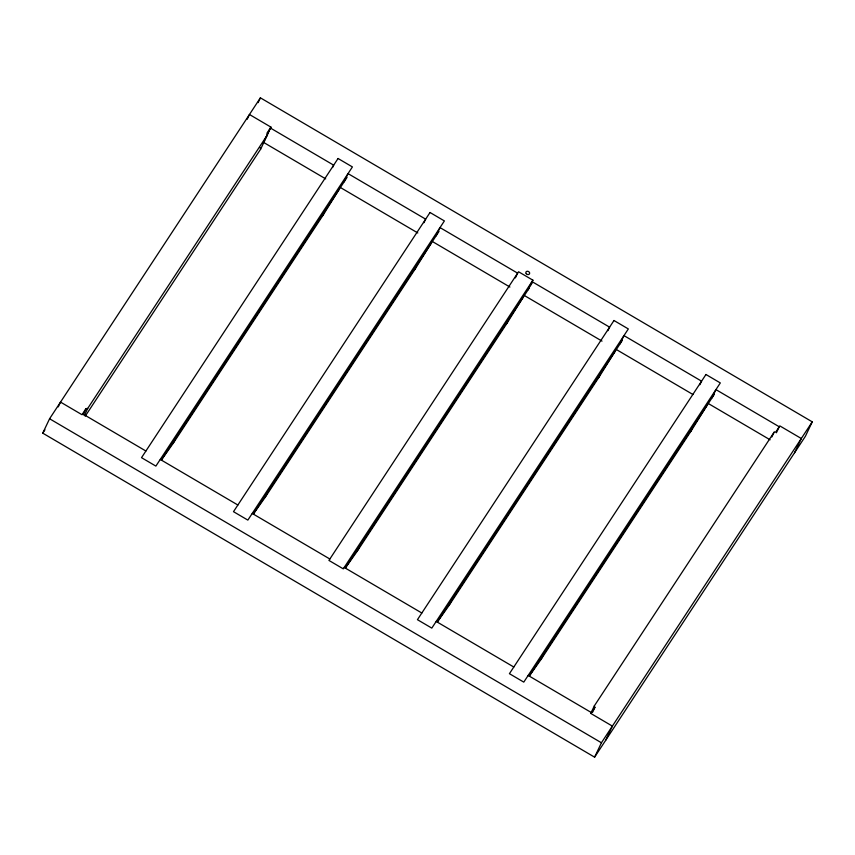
<?xml version="1.0" encoding="UTF-8"?>
<svg xmlns="http://www.w3.org/2000/svg" width="855" height="855" viewBox="0 0 855 855"><rect width="100%" height="100%" fill="white"/><g stroke="black" fill="none" stroke-linecap="round" stroke-linejoin="round"><path stroke-width="1.28" d="M42.75 433.154L49.579 418.758L260.401 97.833L812.25 421.846L805.421 436.242L594.599 757.167L42.75 433.154L44.941 429.819M58.247 406.895L60.523 402.096L82.016 414.718L86.013 408.626L87.712 408.412L267.497 134.737L266.942 133.198L270.939 127.117L249.457 114.495L247.181 119.294M83.159 414.622L86.013 408.626M84.303 415.616L87.712 408.412M258.125 102.632L260.401 97.833M267.53 134.31L270.939 127.117M85.265 416.129L260.668 149.123L267.497 134.737M347.034 177.402L161.36 460.054L173.116 443.456L175.339 438.775M332.552 167.527L333.674 165.165L270.362 127.994L263.532 142.379L325.702 178.877M173.116 443.456L322.88 215.481L325.103 210.8M344.105 181.869L348.038 173.597L425.651 219.158L423.962 222.706M439.01 231.406L253.337 514.047L265.093 497.46L267.316 492.779M265.093 497.46L414.857 269.485L417.069 264.804M436.082 235.873L440.015 227.59L517.628 273.162L515.383 277.896M529.534 287.611L345.313 568.051L357.069 551.464L359.292 546.783M357.069 551.464L506.833 323.479L509.046 318.808M528.059 289.866L531.981 281.594L609.604 327.166L607.916 330.714M532.911 280.194L343.283 568.853L328.929 560.42L518.547 271.762L532.911 280.194L530.175 285.955L532.248 282.791M622.237 340.514L437.29 622.055L449.046 605.458L451.258 600.787M449.046 605.458L598.799 377.483L601.022 372.812M620.035 343.87L623.958 335.598L701.57 381.17L699.892 384.718M714.214 394.518L529.266 676.059L541.012 659.462L543.235 654.791M541.012 659.462L690.776 431.486L692.999 426.816M712.012 397.874L715.934 389.602L779.247 426.773L776.393 432.769M590.912 713.07L594.332 705.877L774.117 432.192L775.827 431.978L779.824 425.897L801.306 438.508L794.477 452.904M592.611 712.204L594.888 707.416L594.332 705.877M594.599 757.167L601.428 742.771L812.25 421.846M605.543 740.505L612.372 726.109L590.891 713.498L594.888 707.416M771.841 436.991L774.117 432.192M322.88 215.481L339.072 189.532M414.857 269.485L431.048 243.536M506.833 323.479L523.025 297.54M598.799 377.483L615.002 351.533M690.776 431.486L706.967 405.537M262.774 143.533L264.11 141.503M339.521 186.989L417.806 232.955M431.625 241.067L509.911 287.034M523.73 295.146L602.016 341.113M615.835 349.225L692.967 394.518M707.94 403.304L770.109 439.812M82.593 413.841L145.895 451.013M160.259 459.445L237.872 505.016M252.236 513.449L329.848 559.01M344.212 567.442L421.825 613.014M436.178 621.446L513.802 667.018M528.155 675.45L591.468 712.621M49.579 418.758L601.428 742.771M260.112 147.584L260.668 149.123M338.056 158.496L141.524 457.671L155.877 466.103L352.41 166.928L338.056 158.496M430.022 212.5L233.49 511.675L247.854 520.107L444.386 220.932L430.022 212.5M613.976 320.507L417.443 619.683L431.807 628.115L628.34 328.94L613.976 320.507M705.952 374.501L509.42 673.687L523.784 682.119L720.316 382.933L705.952 374.501M526.242 273.685A1.967 1.571 25.4 0 0 529.512 273.782A1.967 1.571 25.4 0 0 527.471 271.259A1.967 1.571 25.4 0 0 526.242 273.685"/></g></svg>
